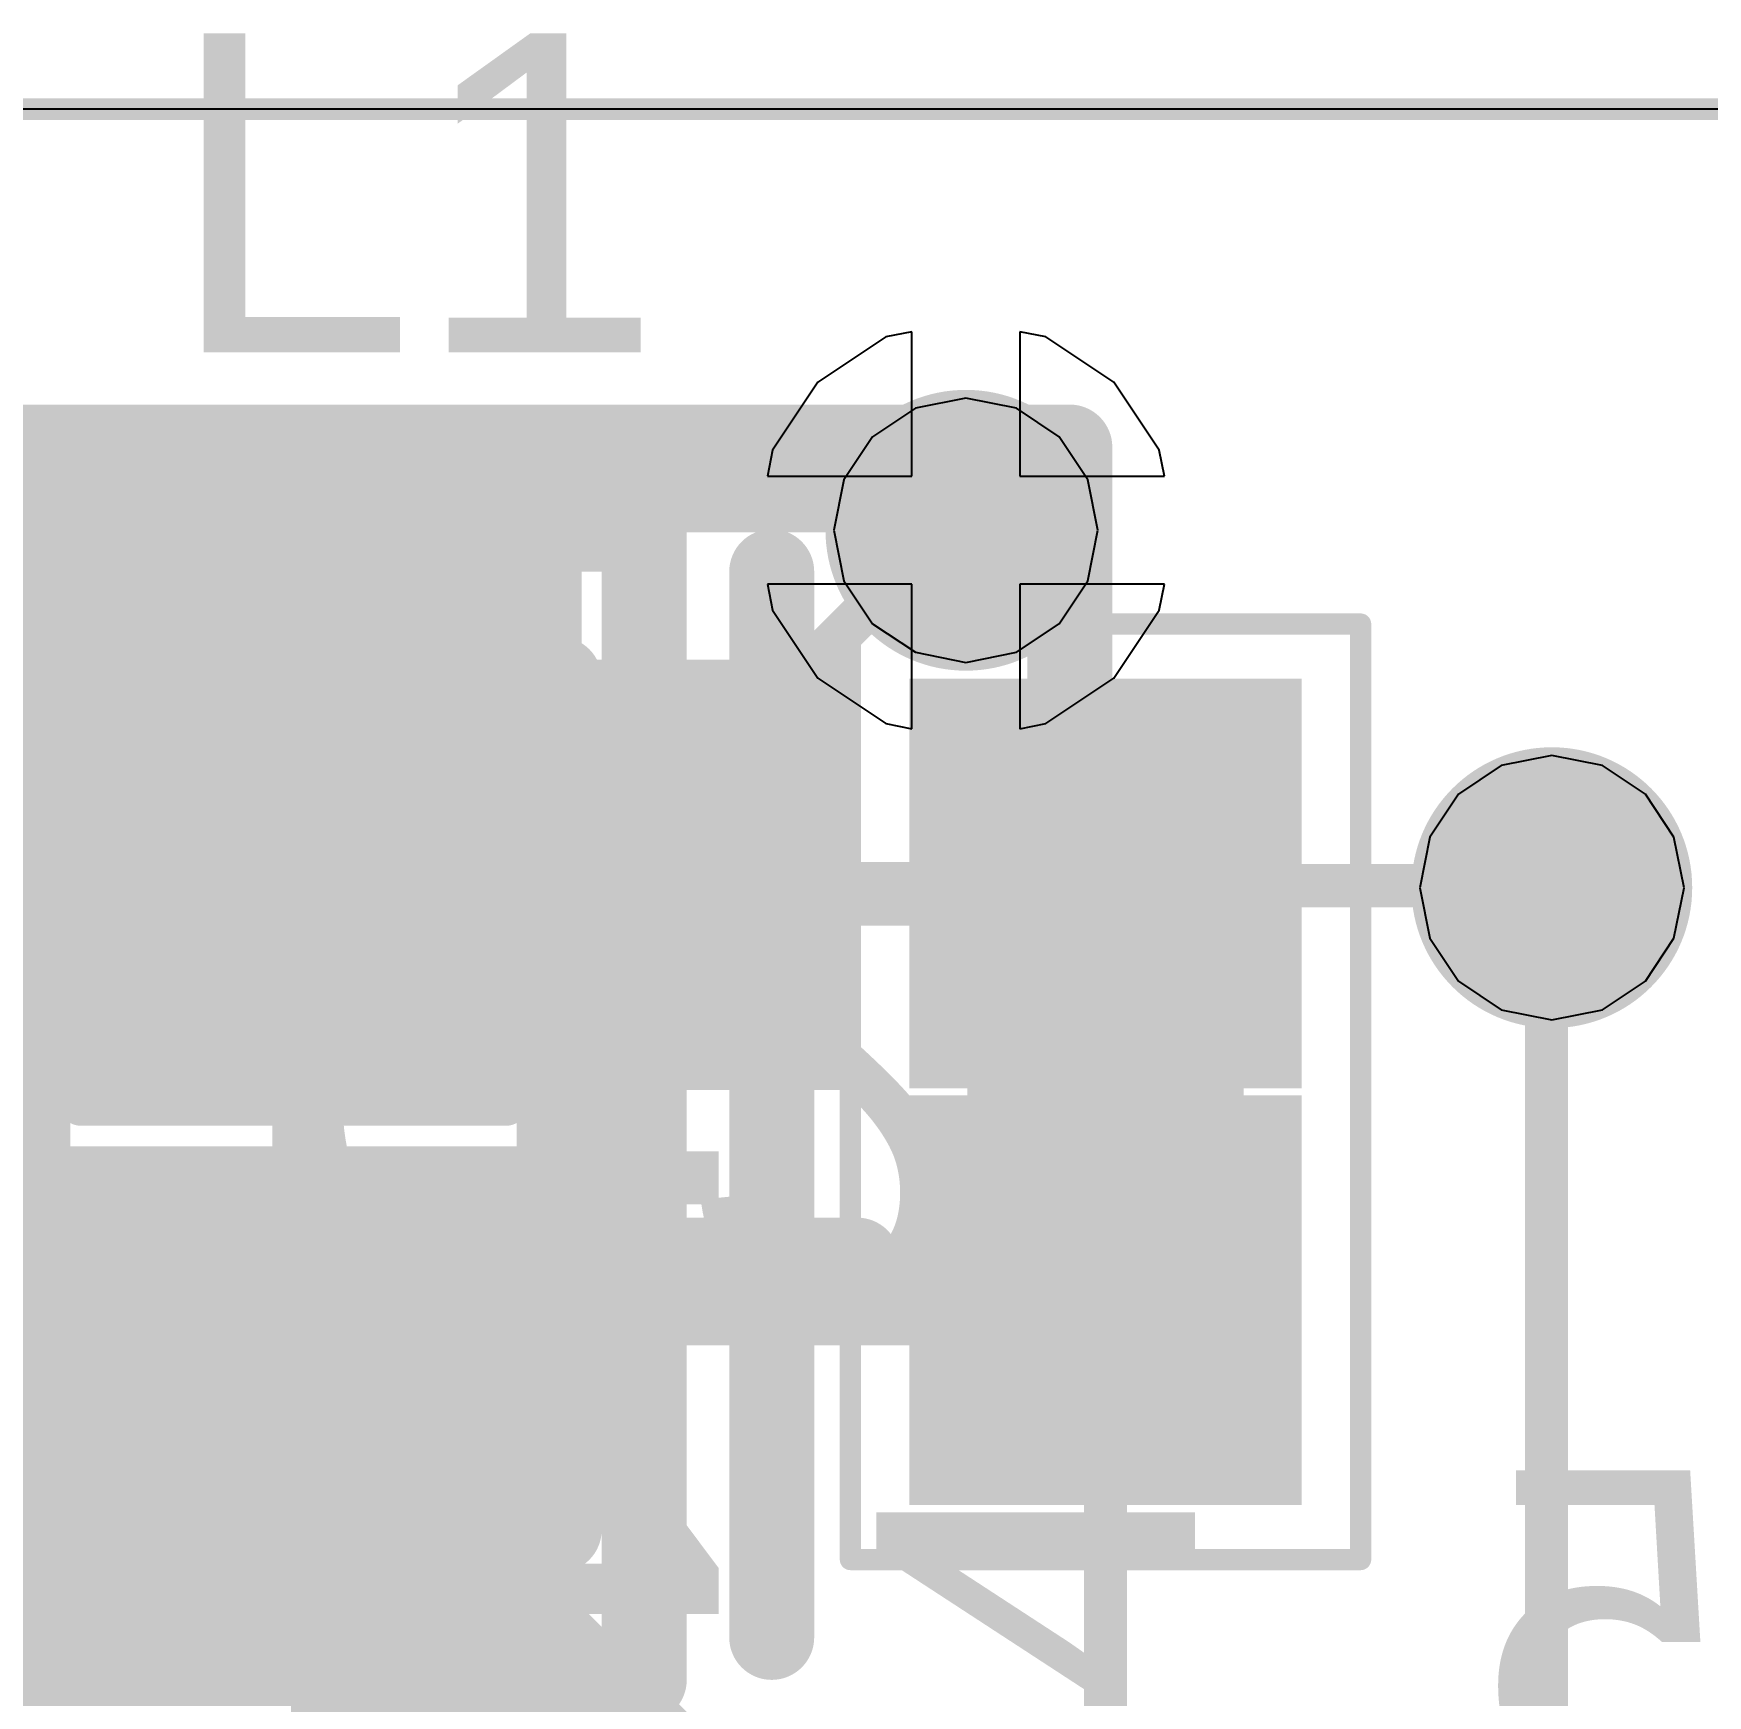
# Model space of a CAD drawing. Header units: millimetres. Extents: x 3.1 to 4.26, y 1.5 to 2.82.
# Drawn here: x 3.5354 to 3.6904, y 2.3492 to 2.5031 of the extents above; entities that cross this region are included whole.
import ezdxf

# ---------------------------------------------------------------- set-up
doc = ezdxf.new("R2010")
doc.units = ezdxf.units.MM
doc.header["$MEASUREMENT"] = 0
for name, color, linetype in [('BottomLayer', 5, 'Continuous'), ('BottomOverlay', 54, 'Continuous'), ('BottomPaste', 16, 'Continuous'), ('BottomSolder', 6, 'Continuous'), ('Mechanical10', 56, 'Continuous'), ('Mechanical13', 56, 'Continuous'), ('Mechanical15', 56, 'Continuous'), ('Mechanical18', 56, 'Continuous'), ('Mechanical2', 216, 'Continuous'), ('Mechanical3', 76, 'Continuous'), ('Mechanical4', 56, 'Continuous'), ('Mechanical5', 56, 'Continuous'), ('Mechanical6', 56, 'Continuous'), ('Mechanical7', 56, 'Continuous'), ('Mechanical8', 56, 'Continuous'), ('Mechanical9', 56, 'Continuous'), ('MidLayer1', 16, 'Continuous'), ('MidLayer2', 76, 'Continuous'), ('TopLayer', 1, 'Continuous'), ('TopOverlay', 2, 'Continuous'), ('TopPaste', 8, 'Continuous'), ('TopSolder', 216, 'Continuous'), ('ViaHoleLayer', 16, 'Continuous')]:
    doc.layers.add(name, color=color, linetype=linetype)
doc.styles.add('Arial', font='arial.ttf', dxfattribs={"height": 0.2})

# ---------------------------------------------------------------- blocks, each defined once
blk = doc.blocks.new('FP_GRM188_0_1__0_2_0_55_IPC_A_B_4')
at = {"layer": 'BottomLayer'}
for points in [[(-0.05536, 0.01992), (-0.00778, 0.01992), (-0.00778, -0.01992), (-0.05536, -0.01992)], [(0.00778, 0.01992), (0.05536, 0.01992), (0.05536, -0.01992), (0.00778, -0.01992)]]:
    blk.add_hatch(color=5, dxfattribs=at).paths.add_polyline_path(points)
at = {"layer": 'BottomPaste'}
for points in [[(-0.05536, 0.01992), (-0.00778, 0.01992), (-0.00778, -0.01992), (-0.05536, -0.01992)], [(0.00778, 0.01992), (0.05536, 0.01992), (0.05536, -0.01992), (0.00778, -0.01992)]]:
    blk.add_hatch(color=16, dxfattribs=at).paths.add_polyline_path(points)
at = {"layer": 'BottomSolder'}
for points in [[(-0.05536, 0.01992), (-0.00778, 0.01992), (-0.00778, -0.01992), (-0.05536, -0.01992)], [(0.00778, 0.01992), (0.05536, 0.01992), (0.05536, -0.01992), (0.00778, -0.01992)]]:
    blk.add_hatch(color=6, dxfattribs=at).paths.add_polyline_path(points)
at = {"layer": 'BottomOverlay', "const_width": 0.00787}
for points in [[(-0.05536, 0.03567), (0.05536, 0.03567)], [(-0.05536, -0.03567), (0.05536, -0.03567)]]:
    blk.add_lwpolyline(points, dxfattribs=at)
at = {"layer": 'BottomOverlay', "const_width": 0.00394}
for points in [[(-0.05733, 0.03567, 1), (-0.05339, 0.03567, 1)], [(0.05339, 0.03567, 1), (0.05733, 0.03567, 1)], [(-0.05733, -0.03567, 1), (-0.05339, -0.03567, 1)], [(0.05339, -0.03567, 1), (0.05733, -0.03567, 1)]]:
    blk.add_lwpolyline(points, format="xyb", close=True, dxfattribs=at)
at = {"layer": 'Mechanical3', "const_width": 0.00787}
for points in [[(-0.0315, -0.01575), (-0.0315, 0.01575)], [(-0.0315, 0.01575), (0.0315, 0.01575)], [(0.0315, -0.01575), (0.0315, 0.01575)], [(-0.0315, -0.01575), (0.0315, -0.01575)]]:
    blk.add_lwpolyline(points, dxfattribs=at)
at = {"layer": 'Mechanical3', "const_width": 0.00394}
for points in [[(-0.03346, 0.01575, 1), (-0.02953, 0.01575, 1)], [(-0.03346, 0.01575, 1), (-0.02953, 0.01575, 1)], [(0.02953, 0.01575, 1), (0.03346, 0.01575, 1)], [(0.02953, 0.01575, 1), (0.03346, 0.01575, 1)], [(-0.03346, -0.01575, 1), (-0.02953, -0.01575, 1)], [(-0.03346, -0.01575, 1), (-0.02953, -0.01575, 1)], [(0.02953, -0.01575, 1), (0.03346, -0.01575, 1)], [(0.02953, -0.01575, 1), (0.03346, -0.01575, 1)]]:
    blk.add_lwpolyline(points, format="xyb", close=True, dxfattribs=at)
at = {"layer": 'Mechanical5', "const_width": 0.00787}
for points in [[(-0.07504, -0.03961), (-0.07504, 0.03961)], [(-0.07504, 0.03961), (0.07504, 0.03961)], [(0.07504, -0.03961), (0.07504, 0.03961)], [(-0.07504, -0.03961), (0.07504, -0.03961)]]:
    blk.add_lwpolyline(points, dxfattribs=at)
at = {"layer": 'Mechanical5', "const_width": 0.00394}
for points in [[(-0.07701, 0.03961, 1), (-0.07307, 0.03961, 1)], [(-0.07701, 0.03961, 1), (-0.07307, 0.03961, 1)], [(0.07307, 0.03961, 1), (0.07701, 0.03961, 1)], [(0.07307, 0.03961, 1), (0.07701, 0.03961, 1)], [(-0.07701, -0.03961, 1), (-0.07307, -0.03961, 1)], [(-0.07701, -0.03961, 1), (-0.07307, -0.03961, 1)], [(0.07307, -0.03961, 1), (0.07701, -0.03961, 1)], [(0.07307, -0.03961, 1), (0.07701, -0.03961, 1)]]:
    blk.add_lwpolyline(points, format="xyb", close=True, dxfattribs=at)
at = {"layer": 'Mechanical7', "const_width": 0.00787}
for points in [[(-0.07504, -0.03961), (-0.07504, 0.03961)], [(-0.07504, 0.03961), (0.07504, 0.03961)], [(0.07504, -0.03961), (0.07504, 0.03961)], [(-0.07504, -0.03961), (0.07504, -0.03961)]]:
    blk.add_lwpolyline(points, dxfattribs=at)
at = {"layer": 'Mechanical7', "const_width": 0.00394}
for points in [[(-0.07701, 0.03961, 1), (-0.07307, 0.03961, 1)], [(-0.07701, 0.03961, 1), (-0.07307, 0.03961, 1)], [(0.07307, 0.03961, 1), (0.07701, 0.03961, 1)], [(0.07307, 0.03961, 1), (0.07701, 0.03961, 1)], [(-0.07701, -0.03961, 1), (-0.07307, -0.03961, 1)], [(-0.07701, -0.03961, 1), (-0.07307, -0.03961, 1)], [(0.07307, -0.03961, 1), (0.07701, -0.03961, 1)], [(0.07307, -0.03961, 1), (0.07701, -0.03961, 1)]]:
    blk.add_lwpolyline(points, format="xyb", close=True, dxfattribs=at)
at = {"layer": 'Mechanical9', "const_width": 0.00394}
for points in [[(0, -0.01969), (0, 0.01969)], [(-0.01969, 0), (0.01969, 0)]]:
    blk.add_lwpolyline(points, dxfattribs=at)
at = {"layer": 'Mechanical9', "const_width": 0.00197}
for points in [[(-0.00098, 0.01969, 1), (0.00098, 0.01969, 1)], [(-0.02067, 0, 1), (-0.0187, 0, 1)], [(0.0187, 0, 1), (0.02067, 0, 1)], [(-0.00098, -0.01969, 1), (0.00098, -0.01969, 1)]]:
    blk.add_lwpolyline(points, format="xyb", close=True, dxfattribs=at)
at = {"layer": 'Mechanical7', "text_generation_flag": 2}
blk.add_text('C22', height=0.03937, rotation=180, dxfattribs=at).set_placement((0, -0.00041))
blk = doc.blocks.new('FP_MLP2012M_IPC_C_11')
at = {"layer": 'TopLayer'}
for points in [[(-0.04933, 0.0267), (-0.00388, 0.0267), (-0.00388, -0.0267), (-0.04933, -0.0267)], [(0.00388, 0.0267), (0.04933, 0.0267), (0.04933, -0.0267), (0.00388, -0.0267)]]:
    blk.add_hatch(color=1, dxfattribs=at).paths.add_polyline_path(points)
at = {"layer": 'TopPaste'}
for points in [[(-0.04933, 0.0267), (-0.00388, 0.0267), (-0.00388, -0.0267), (-0.04933, -0.0267)], [(0.00388, 0.0267), (0.04933, 0.0267), (0.04933, -0.0267), (0.00388, -0.0267)]]:
    blk.add_hatch(color=8, dxfattribs=at).paths.add_polyline_path(points)
at = {"layer": 'TopSolder'}
for points in [[(-0.04933, 0.0267), (-0.00388, 0.0267), (-0.00388, -0.0267), (-0.04933, -0.0267)], [(0.00388, 0.0267), (0.04933, 0.0267), (0.04933, -0.0267), (0.00388, -0.0267)]]:
    blk.add_hatch(color=216, dxfattribs=at).paths.add_polyline_path(points)
at = {"layer": 'Mechanical2', "const_width": 0.00787}
for points in [[(-0.03937, -0.02461), (-0.03937, 0.02461)], [(0.03937, 0.02461), (-0.03937, 0.02461)], [(0.03937, -0.02461), (0.03937, 0.02461)], [(0.03937, -0.02461), (-0.03937, -0.02461)]]:
    blk.add_lwpolyline(points, dxfattribs=at)
at = {"layer": 'Mechanical2', "const_width": 0.00394}
for points in [[(-0.04134, 0.02461, 1), (-0.0374, 0.02461, 1)], [(-0.04134, 0.02461, 1), (-0.0374, 0.02461, 1)], [(0.0374, 0.02461, 1), (0.04134, 0.02461, 1)], [(0.0374, 0.02461, 1), (0.04134, 0.02461, 1)], [(-0.04134, -0.02461, 1), (-0.0374, -0.02461, 1)], [(-0.04134, -0.02461, 1), (-0.0374, -0.02461, 1)], [(0.0374, -0.02461, 1), (0.04134, -0.02461, 1)], [(0.0374, -0.02461, 1), (0.04134, -0.02461, 1)]]:
    blk.add_lwpolyline(points, format="xyb", close=True, dxfattribs=at)
at = {"layer": 'Mechanical4', "const_width": 0.00787}
for points in [[(-0.05327, -0.03248), (-0.05327, 0.03248)], [(0.05327, 0.03248), (-0.05327, 0.03248)], [(0.05327, -0.03248), (0.05327, 0.03248)], [(0.05327, -0.03248), (-0.05327, -0.03248)]]:
    blk.add_lwpolyline(points, dxfattribs=at)
at = {"layer": 'Mechanical4', "const_width": 0.00394}
for points in [[(-0.05524, 0.03248, 1), (-0.0513, 0.03248, 1)], [(-0.05524, 0.03248, 1), (-0.0513, 0.03248, 1)], [(0.0513, 0.03248, 1), (0.05524, 0.03248, 1)], [(0.0513, 0.03248, 1), (0.05524, 0.03248, 1)], [(-0.05524, -0.03248, 1), (-0.0513, -0.03248, 1)], [(-0.05524, -0.03248, 1), (-0.0513, -0.03248, 1)], [(0.0513, -0.03248, 1), (0.05524, -0.03248, 1)], [(0.0513, -0.03248, 1), (0.05524, -0.03248, 1)]]:
    blk.add_lwpolyline(points, format="xyb", close=True, dxfattribs=at)
at = {"layer": 'Mechanical6', "const_width": 0.00787}
for points in [[(-0.05327, -0.03248), (-0.05327, 0.03248)], [(0.05327, 0.03248), (-0.05327, 0.03248)], [(0.05327, -0.03248), (0.05327, 0.03248)], [(0.05327, -0.03248), (-0.05327, -0.03248)]]:
    blk.add_lwpolyline(points, dxfattribs=at)
at = {"layer": 'Mechanical6', "const_width": 0.00394}
for points in [[(-0.05524, 0.03248, 1), (-0.0513, 0.03248, 1)], [(-0.05524, 0.03248, 1), (-0.0513, 0.03248, 1)], [(0.0513, 0.03248, 1), (0.05524, 0.03248, 1)], [(0.0513, 0.03248, 1), (0.05524, 0.03248, 1)], [(-0.05524, -0.03248, 1), (-0.0513, -0.03248, 1)], [(-0.05524, -0.03248, 1), (-0.0513, -0.03248, 1)], [(0.0513, -0.03248, 1), (0.05524, -0.03248, 1)], [(0.0513, -0.03248, 1), (0.05524, -0.03248, 1)]]:
    blk.add_lwpolyline(points, format="xyb", close=True, dxfattribs=at)
at = {"layer": 'Mechanical8', "const_width": 0.00394}
for points in [[(0, -0.01969), (0, 0.01969)], [(0.01969, 0), (-0.01969, 0)]]:
    blk.add_lwpolyline(points, dxfattribs=at)
at = {"layer": 'Mechanical8', "const_width": 0.00197}
for points in [[(-0.00098, 0.01969, 1), (0.00098, 0.01969, 1)], [(-0.02067, 0, 1), (-0.0187, 0, 1)], [(0.0187, 0, 1), (0.02067, 0, 1)], [(-0.00098, -0.01969, 1), (0.00098, -0.01969, 1)]]:
    blk.add_lwpolyline(points, format="xyb", close=True, dxfattribs=at)
at = {"layer": 'TopOverlay', "const_width": 0.00787}
for points in [[(0.04933, 0.04429), (-0.04933, 0.04429)], [(0.04933, -0.04429), (-0.04933, -0.04429)]]:
    blk.add_lwpolyline(points, dxfattribs=at)
at = {"layer": 'TopOverlay', "const_width": 0.00394}
for points in [[(-0.0513, 0.04429, 1), (-0.04737, 0.04429, 1)], [(0.04737, 0.04429, 1), (0.0513, 0.04429, 1)], [(-0.0513, -0.04429, 1), (-0.04737, -0.04429, 1)], [(0.04737, -0.04429, 1), (0.0513, -0.04429, 1)]]:
    blk.add_lwpolyline(points, format="xyb", close=True, dxfattribs=at)
at = {"layer": 'Mechanical6'}
blk.add_text('L1', height=0.03937, dxfattribs=at).set_placement((0, 0))
blk = doc.blocks.new('CAPC1005X55X25ML05T10_28')
at = {"layer": 'TopLayer'}
for points in [[(-0.03425, -0.01417), (-0.03425, 0.01417), (-0.00433, 0.01417), (-0.00433, -0.01417)], [(0.00433, -0.01417), (0.00433, 0.01417), (0.03425, 0.01417), (0.03425, -0.01417)]]:
    blk.add_hatch(color=1, dxfattribs=at).paths.add_polyline_path(points)
at = {"layer": 'TopPaste'}
for points in [[(-0.03425, -0.01417), (-0.03425, 0.01417), (-0.00433, 0.01417), (-0.00433, -0.01417)], [(0.00433, -0.01417), (0.00433, 0.01417), (0.03425, 0.01417), (0.03425, -0.01417)]]:
    blk.add_hatch(color=8, dxfattribs=at).paths.add_polyline_path(points)
at = {"layer": 'TopSolder'}
for points in [[(-0.03825, -0.01817), (-0.03825, 0.01817), (-0.00033, 0.01817), (-0.00033, -0.01817)], [(0.00033, -0.01817), (0.00033, 0.01817), (0.03825, 0.01817), (0.03825, -0.01817)]]:
    blk.add_hatch(color=216, dxfattribs=at).paths.add_polyline_path(points)
at = {"layer": 'Mechanical13', "const_width": 0.00394}
for points in [[(-0.02067, 0.01083), (0.02067, 0.01083)], [(-0.02067, 0.01083), (-0.02067, -0.01083)], [(0.02067, 0.01083), (0.02067, -0.01083)], [(-0.02067, -0.01083), (0.02067, -0.01083)]]:
    blk.add_lwpolyline(points, dxfattribs=at)
at = {"layer": 'Mechanical13', "const_width": 0.00197}
for points in [[(-0.02165, 0.01083, 1), (-0.01969, 0.01083, 1)], [(-0.02165, 0.01083, 1), (-0.01969, 0.01083, 1)], [(0.01969, 0.01083, 1), (0.02165, 0.01083, 1)], [(0.01969, 0.01083, 1), (0.02165, 0.01083, 1)], [(-0.02165, -0.01083, 1), (-0.01969, -0.01083, 1)], [(-0.02165, -0.01083, 1), (-0.01969, -0.01083, 1)], [(0.01969, -0.01083, 1), (0.02165, -0.01083, 1)], [(0.01969, -0.01083, 1), (0.02165, -0.01083, 1)]]:
    blk.add_lwpolyline(points, format="xyb", close=True, dxfattribs=at)
at = {"layer": 'Mechanical15'}
for points, const_width in [([(-0.04331, 0.02362), (0.04331, 0.02362)], 0.00197), ([(-0.04331, 0.02362), (-0.04331, -0.02362)], 0.00197), ([(0.04331, 0.02362), (0.04331, -0.02362)], 0.00197), ([(0, 0.01083), (0, -0.01083)], 0.00394), ([(-0.01083, 0), (0.01083, 0)], 0.00394), ([(-0.04331, -0.02362), (0.04331, -0.02362)], 0.00197)]:
    blk.add_lwpolyline(points, dxfattribs=dict(at, const_width=const_width))
for points, const_width in [([(-0.0438, 0.02362, 1), (-0.04281, 0.02362, 1)], 0.000984), ([(-0.0438, 0.02362, 1), (-0.04281, 0.02362, 1)], 0.000984), ([(0.04281, 0.02362, 1), (0.0438, 0.02362, 1)], 0.000984), ([(0.04281, 0.02362, 1), (0.0438, 0.02362, 1)], 0.000984), ([(-0.00098, 0.01083, 1), (0.00098, 0.01083, 1)], 0.00197), ([(-0.01181, 0, 1), (-0.00984, 0, 1)], 0.00197), ([(0.00984, 0, 1), (0.01181, 0, 1)], 0.00197), ([(-0.00098, -0.01083, 1), (0.00098, -0.01083, 1)], 0.00197), ([(-0.0438, -0.02362, 1), (-0.04281, -0.02362, 1)], 0.000984), ([(-0.0438, -0.02362, 1), (-0.04281, -0.02362, 1)], 0.000984), ([(0.04281, -0.02362, 1), (0.0438, -0.02362, 1)], 0.000984), ([(0.04281, -0.02362, 1), (0.0438, -0.02362, 1)], 0.000984)]:
    blk.add_lwpolyline(points, format="xyb", close=True, dxfattribs=dict(at, const_width=const_width))

msp = doc.modelspace()

# ---------------------------------------------------------------- hatches: boundary and pattern name
at = {"layer": 'BottomLayer'}
h = msp.add_hatch(color=5, dxfattribs=at)
edge = h.paths.add_edge_path()
edge.add_arc((3.62172, 2.45711), 0.009, 0, 360)
h = msp.add_hatch(color=5, dxfattribs=at)
edge = h.paths.add_edge_path()
edge.add_arc((3.67598, 2.42402), 0.009, 0, 360)
at = {"layer": 'BottomSolder'}
h = msp.add_hatch(color=6, dxfattribs=at)
edge = h.paths.add_edge_path()
edge.add_arc((3.62172, 2.45711), 0.013, 0, 360)
h = msp.add_hatch(color=6, dxfattribs=at)
edge = h.paths.add_edge_path()
edge.add_arc((3.67598, 2.42402), 0.013, 0, 360)
at = {"layer": 'MidLayer1'}
h = msp.add_hatch(color=16, dxfattribs=at)
edge = h.paths.add_edge_path()
edge.add_arc((3.62172, 2.45711), 0.009, 0, 360)
h = msp.add_hatch(color=16, dxfattribs=at)
edge = h.paths.add_edge_path()
edge.add_arc((3.67598, 2.42402), 0.009, 0, 360)
at = {"layer": 'MidLayer2'}
h = msp.add_hatch(color=76, dxfattribs=at)
edge = h.paths.add_edge_path()
edge.add_arc((3.62172, 2.45711), 0.009, 0, 360)
h = msp.add_hatch(color=76, dxfattribs=at)
edge = h.paths.add_edge_path()
edge.add_arc((3.67598, 2.42402), 0.009, 0, 360)
at = {"layer": 'TopLayer'}
h = msp.add_hatch(color=1, dxfattribs=at)
edge = h.paths.add_edge_path()
edge.add_arc((3.62172, 2.45711), 0.009, 0, 360)
h = msp.add_hatch(color=1, dxfattribs=at)
edge = h.paths.add_edge_path()
edge.add_arc((3.67598, 2.42402), 0.009, 0, 360)
at = {"layer": 'TopSolder'}
h = msp.add_hatch(color=216, dxfattribs=at)
edge = h.paths.add_edge_path()
edge.add_arc((3.62172, 2.45711), 0.013, 0, 360)
h = msp.add_hatch(color=216, dxfattribs=at)
edge = h.paths.add_edge_path()
edge.add_arc((3.67598, 2.42402), 0.013, 0, 360)
at = {"layer": 'ViaHoleLayer'}
h = msp.add_hatch(color=16, dxfattribs=at)
edge = h.paths.add_edge_path()
edge.add_arc((3.62172, 2.45711), 0.004, 0, 360)
h = msp.add_hatch(color=16, dxfattribs=at)
edge = h.paths.add_edge_path()
edge.add_arc((3.67598, 2.42402), 0.004, 0, 360)

# ---------------------------------------------------------------- linework, layer by layer
at = {"layer": 'BottomLayer', "const_width": 0.004}
for points in [[(3.58787, 2.4252), (3.61978, 2.45711)], [(3.61978, 2.45711), (3.62172, 2.45711)], [(3.67549, 2.42352), (3.67598, 2.42402)], [(3.67549, 2.27283), (3.67549, 2.42352)]]:
    msp.add_lwpolyline(points, dxfattribs=at)
at = {"layer": 'BottomLayer', "const_width": 0.002}
for points in [[(3.61878, 2.45711, 1), (3.62078, 2.45711, 1)], [(3.61878, 2.45711, 1), (3.62078, 2.45711, 1)], [(3.62072, 2.45711, 1), (3.62272, 2.45711, 1)], [(3.58687, 2.4252, 1), (3.58887, 2.4252, 1)], [(3.67449, 2.42352, 1), (3.67649, 2.42352, 1)], [(3.67449, 2.42352, 1), (3.67649, 2.42352, 1)], [(3.67498, 2.42402, 1), (3.67698, 2.42402, 1)]]:
    msp.add_lwpolyline(points, format="xyb", close=True, dxfattribs=at)
at = {"layer": 'Mechanical10', "const_width": 0.00197}
msp.add_lwpolyline([(3.37928, 2.49613), (3.86156, 2.49613)], dxfattribs=at)
at = {"layer": 'Mechanical18', "const_width": 0.002}
msp.add_lwpolyline([(3.37882, 2.4961), (3.8611, 2.4961)], dxfattribs=at)
at = {"layer": 'MidLayer1'}
for p, q in [((3.37928, 2.49613), (3.86156, 2.49613)), ((3.61431, 2.47501), (3.60802, 2.47081)), ((3.61672, 2.47549), (3.61431, 2.47501)), ((3.61672, 2.46211), (3.61672, 2.47549)), ((3.62913, 2.47501), (3.62672, 2.47549)), ((3.62672, 2.47549), (3.62672, 2.46211)), ((3.63542, 2.47081), (3.62913, 2.47501)), ((3.60802, 2.47081), (3.60382, 2.46452)), ((3.63962, 2.46452), (3.63542, 2.47081)), ((3.60382, 2.46452), (3.60334, 2.46211)), ((3.6401, 2.46211), (3.63962, 2.46452)), ((3.60334, 2.46211), (3.61672, 2.46211)), ((3.62672, 2.46211), (3.6401, 2.46211)), ((3.61672, 2.45211), (3.60334, 2.45211)), ((3.60334, 2.45211), (3.60382, 2.4497)), ((3.61672, 2.43873), (3.61672, 2.45211)), ((3.6401, 2.45211), (3.62672, 2.45211)), ((3.62672, 2.45211), (3.62672, 2.43873)), ((3.63962, 2.4497), (3.6401, 2.45211)), ((3.60382, 2.4497), (3.60802, 2.44341)), ((3.63542, 2.44341), (3.63962, 2.4497)), ((3.60802, 2.44341), (3.61431, 2.43921)), ((3.62913, 2.43921), (3.63542, 2.44341)), ((3.61431, 2.43921), (3.61672, 2.43873)), ((3.62672, 2.43873), (3.62913, 2.43921)), ((3.67598, 2.43625), (3.6713, 2.43532)), ((3.68067, 2.43532), (3.67598, 2.43625)), ((3.6713, 2.43532), (3.66733, 2.43267)), ((3.68464, 2.43267), (3.68067, 2.43532)), ((3.66733, 2.43267), (3.66468, 2.4287)), ((3.68729, 2.4287), (3.68464, 2.43267)), ((3.66468, 2.4287), (3.66375, 2.42402)), ((3.68822, 2.42402), (3.68729, 2.4287)), ((3.66375, 2.42402), (3.66468, 2.41933)), ((3.68729, 2.41933), (3.68822, 2.42402)), ((3.66468, 2.41933), (3.66733, 2.41536)), ((3.68464, 2.41536), (3.68729, 2.41933)), ((3.66733, 2.41536), (3.6713, 2.41271)), ((3.68067, 2.41271), (3.68464, 2.41536)), ((3.6713, 2.41271), (3.67598, 2.41178)), ((3.67598, 2.41178), (3.68067, 2.41271))]:
    msp.add_line(p, q, dxfattribs=at)
at = {"layer": 'MidLayer2'}
for p, q in [((3.37928, 2.49613), (3.86156, 2.49613)), ((3.61704, 2.46841), (3.61307, 2.46576)), ((3.62172, 2.46934), (3.61704, 2.46841)), ((3.6264, 2.46841), (3.62172, 2.46934)), ((3.63037, 2.46576), (3.6264, 2.46841)), ((3.61307, 2.46576), (3.61042, 2.46179)), ((3.63302, 2.46179), (3.63037, 2.46576)), ((3.61042, 2.46179), (3.60948, 2.45711)), ((3.63395, 2.45711), (3.63302, 2.46179)), ((3.60948, 2.45711), (3.61042, 2.45243)), ((3.63302, 2.45243), (3.63395, 2.45711)), ((3.61042, 2.45243), (3.61307, 2.44846)), ((3.63037, 2.44846), (3.63302, 2.45243)), ((3.61307, 2.44846), (3.61704, 2.44581)), ((3.6264, 2.44581), (3.63037, 2.44846)), ((3.61704, 2.44581), (3.62172, 2.44487)), ((3.62172, 2.44487), (3.6264, 2.44581)), ((3.67598, 2.43625), (3.6713, 2.43532)), ((3.68067, 2.43532), (3.67598, 2.43625)), ((3.6713, 2.43532), (3.66733, 2.43267)), ((3.68464, 2.43267), (3.68067, 2.43532)), ((3.66733, 2.43267), (3.66468, 2.4287)), ((3.68729, 2.4287), (3.68464, 2.43267)), ((3.66468, 2.4287), (3.66375, 2.42402)), ((3.68822, 2.42402), (3.68729, 2.4287)), ((3.66375, 2.42402), (3.66468, 2.41933)), ((3.68729, 2.41933), (3.68822, 2.42402)), ((3.66468, 2.41933), (3.66733, 2.41536)), ((3.68464, 2.41536), (3.68729, 2.41933)), ((3.66733, 2.41536), (3.6713, 2.41271)), ((3.68067, 2.41271), (3.68464, 2.41536)), ((3.6713, 2.41271), (3.67598, 2.41178)), ((3.67598, 2.41178), (3.68067, 2.41271))]:
    msp.add_line(p, q, dxfattribs=at)
at = {"layer": 'TopLayer', "const_width": 0.004}
for points in [[(3.55945, 2.43055), (3.56559, 2.42441)], [(3.56559, 2.42441), (3.63465, 2.42441)], [(3.63465, 2.42441), (3.63484, 2.42421)], [(3.63484, 2.42421), (3.67579, 2.42421)], [(3.67579, 2.42421), (3.67598, 2.42402)], [(3.63465, 2.34528), (3.63465, 2.38583)], [(3.55945, 2.37733), (3.56342, 2.37733)], [(3.56342, 2.37733), (3.66694, 2.27381)]]:
    msp.add_lwpolyline(points, dxfattribs=at)
at = {"layer": 'TopLayer', "const_width": 0.002}
for points in [[(3.55845, 2.43055, 1), (3.56045, 2.43055, 1)], [(3.56459, 2.42441, 1), (3.56659, 2.42441, 1)], [(3.56459, 2.42441, 1), (3.56659, 2.42441, 1)], [(3.63365, 2.42441, 1), (3.63565, 2.42441, 1)], [(3.63365, 2.42441, 1), (3.63565, 2.42441, 1)], [(3.63384, 2.42421, 1), (3.63584, 2.42421, 1)], [(3.63384, 2.42421, 1), (3.63584, 2.42421, 1)], [(3.67479, 2.42421, 1), (3.67679, 2.42421, 1)], [(3.67479, 2.42421, 1), (3.67679, 2.42421, 1)], [(3.67498, 2.42402, 1), (3.67698, 2.42402, 1)], [(3.63365, 2.38583, 1), (3.63565, 2.38583, 1)], [(3.55845, 2.37733, 1), (3.56045, 2.37733, 1)], [(3.56242, 2.37733, 1), (3.56442, 2.37733, 1)], [(3.56242, 2.37733, 1), (3.56442, 2.37733, 1)]]:
    msp.add_lwpolyline(points, format="xyb", close=True, dxfattribs=at)

# ---------------------------------------------------------------- block references
msp.add_blockref('FP_GRM188_0_1__0_2_0_55_IPC_A_B_4', (3.5563, 2.4252))
for name, p, rotation in [('FP_MLP2012M_IPC_C_11', (3.55945, 2.40394), 270), ('CAPC1005X55X25ML05T10_28', (3.63465, 2.40512), 90)]:
    msp.add_blockref(name, p, dxfattribs=dict(rotation=rotation))

# ---------------------------------------------------------------- texts
at = {"layer": 'BottomOverlay', "style": 'Arial', "text_generation_flag": 2}
for s, height, p in [('C22', 0.03, (3.57795, 2.36047)), ('C5', 0.029528, (3.722, 2.34053))]:
    msp.add_text(s, height=height, dxfattribs=at).set_placement(p)
at = {"layer": 'TopOverlay', "style": 'Arial'}
msp.add_text('L1', height=0.029528, dxfattribs=at).set_placement((3.54775, 2.47358))
msp.add_text('C4', height=0.029528, rotation=90, dxfattribs=at).set_placement((3.64294, 2.31865))

doc.saveas('drawing.dxf')
